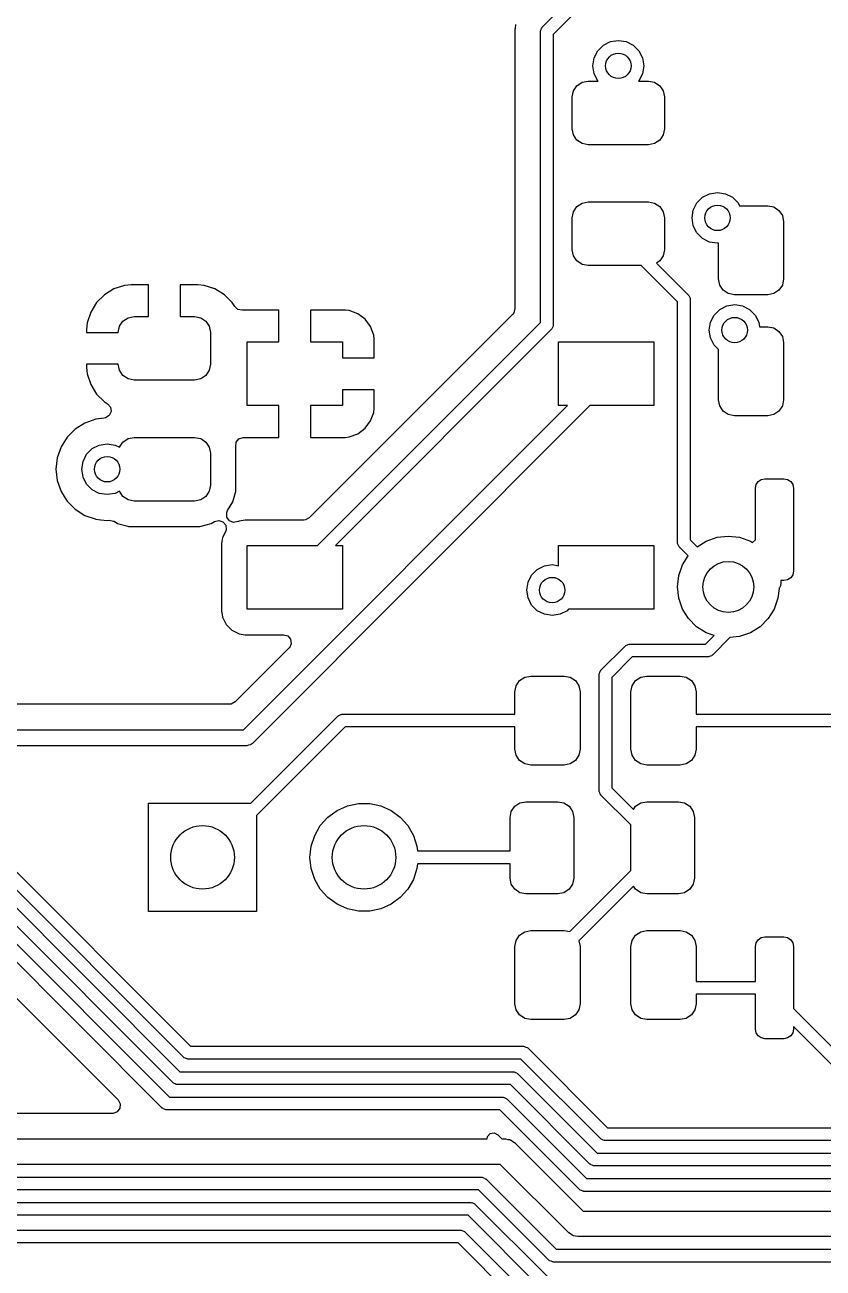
# Model space of a CAD drawing. Extents: x 0.71 to 7.56, y -5.16 to -0.79.
# Drawn here: x 3.378 to 3.873, y -2.38 to -1.611 of the extents above; entities that cross this region are included whole.
import ezdxf

# ---------------------------------------------------------------- set-up
doc = ezdxf.new("R2010")
doc.units = 0
doc.header["$MEASUREMENT"] = 0
doc.layers.add('BLACK', color=7, linetype='CONTINUOUS')

msp = doc.modelspace()

# ---------------------------------------------------------------- linework, layer by layer
at = {"layer": 'BLACK', "linetype": 'CONTINUOUS'}
for p, q in [((3.69859, -1.61238), (3.73186, -1.57911)), ((3.73628, -1.58583), (3.70531, -1.61679)), ((3.68167, -1.61454), (3.68152, -1.61658)), ((3.68176, -1.61314), (3.68167, -1.61375)), ((3.68167, -1.61375), (3.68167, -1.61437)), ((3.68167, -1.61437), (3.68167, -1.61454)), ((3.68178, -1.61296), (3.68176, -1.61314)), ((3.68193, -1.61093), (3.68178, -1.61296)), ((3.68199, -1.61075), (3.68193, -1.61093)), ((3.68193, -1.61093), (3.68193, -1.61093)), ((3.69744, -1.61516), (3.69754, -1.61486)), ((3.69744, -1.79502), (3.69744, -1.61516)), ((3.69749, -1.61454), (3.69791, -1.61372)), ((3.69754, -1.61486), (3.69749, -1.61454)), ((3.69791, -1.61372), (3.69819, -1.61285)), ((3.69819, -1.61285), (3.69845, -1.61266)), ((3.69845, -1.61266), (3.69859, -1.61238)), ((3.68152, -1.61658), (3.68152, -1.61658)), ((3.68152, -1.61658), (3.68156, -1.61677)), ((3.68156, -1.61677), (3.68167, -1.6178)), ((3.68167, -1.6178), (3.68167, -1.78647)), ((3.70531, -1.61679), (3.70531, -1.79665)), ((3.73641, -1.62348), (3.7408, -1.62124)), ((3.7408, -1.62124), (3.74567, -1.62047)), ((3.74567, -1.62047), (3.75054, -1.62124)), ((3.75054, -1.62124), (3.75493, -1.62348)), ((3.73069, -1.63135), (3.73293, -1.62696)), ((3.73293, -1.62696), (3.73641, -1.62348)), ((3.75493, -1.62348), (3.75841, -1.62696)), ((3.75841, -1.62696), (3.76065, -1.63135)), ((3.72992, -1.63622), (3.73069, -1.63135)), ((3.73069, -1.64109), (3.72992, -1.63622)), ((3.76065, -1.63135), (3.76142, -1.63622)), ((3.76142, -1.63622), (3.76065, -1.64109)), ((3.7232, -1.64642), (3.72697, -1.64567)), ((3.72697, -1.64567), (3.73312, -1.64567)), ((3.73293, -1.64548), (3.73069, -1.64109)), ((3.73312, -1.64567), (3.73293, -1.64548)), ((3.75841, -1.64548), (3.75822, -1.64567)), ((3.75822, -1.64567), (3.76437, -1.64567)), ((3.76065, -1.64109), (3.75841, -1.64548)), ((3.76437, -1.64567), (3.76814, -1.64642)), ((3.71713, -1.65551), (3.71788, -1.65175)), ((3.71788, -1.65175), (3.72001, -1.64855)), ((3.72001, -1.64855), (3.7232, -1.64642)), ((3.76814, -1.64642), (3.77133, -1.64855)), ((3.77133, -1.64855), (3.77346, -1.65175)), ((3.77346, -1.65175), (3.77421, -1.65551)), ((3.71713, -1.6752), (3.71713, -1.65551)), ((3.77421, -1.65551), (3.77421, -1.6752)), ((3.71788, -1.67896), (3.71713, -1.6752)), ((3.77421, -1.6752), (3.77346, -1.67896)), ((3.72001, -1.68216), (3.71788, -1.67896)), ((3.7232, -1.68429), (3.72001, -1.68216)), ((3.72697, -1.68504), (3.7232, -1.68429)), ((3.76814, -1.68429), (3.76437, -1.68504)), ((3.77133, -1.68216), (3.76814, -1.68429)), ((3.77346, -1.67896), (3.77133, -1.68216)), ((3.76437, -1.68504), (3.72697, -1.68504)), ((3.79783, -1.71757), (3.80222, -1.71534)), ((3.80222, -1.71534), (3.80709, -1.71457)), ((3.80709, -1.71457), (3.81195, -1.71534)), ((3.81195, -1.71534), (3.81634, -1.71757)), ((3.72001, -1.72336), (3.7232, -1.72122)), ((3.7232, -1.72122), (3.72697, -1.72047)), ((3.72697, -1.72047), (3.76437, -1.72047)), ((3.76437, -1.72047), (3.76814, -1.72122)), ((3.76814, -1.72122), (3.77133, -1.72336)), ((3.79211, -1.72545), (3.79435, -1.72106)), ((3.79435, -1.72106), (3.79783, -1.71757)), ((3.81634, -1.71757), (3.81983, -1.72106)), ((3.81983, -1.72106), (3.82073, -1.72283)), ((3.82073, -1.72283), (3.83819, -1.72283)), ((3.83819, -1.72283), (3.84196, -1.72358)), ((3.71713, -1.73031), (3.71788, -1.72655)), ((3.71713, -1.75), (3.71713, -1.73031)), ((3.71788, -1.72655), (3.72001, -1.72336)), ((3.77133, -1.72336), (3.77346, -1.72655)), ((3.77346, -1.72655), (3.77421, -1.73031)), ((3.77421, -1.73031), (3.77421, -1.75)), ((3.79134, -1.73031), (3.79211, -1.72545)), ((3.79211, -1.73518), (3.79134, -1.73031)), ((3.84196, -1.72358), (3.84515, -1.72572)), ((3.84515, -1.72572), (3.84728, -1.72891)), ((3.84728, -1.72891), (3.84803, -1.73268)), ((3.79435, -1.73957), (3.79211, -1.73518)), ((3.84803, -1.73268), (3.84803, -1.76811)), ((3.79783, -1.74306), (3.79435, -1.73957)), ((3.80222, -1.74529), (3.79783, -1.74306)), ((3.80709, -1.74606), (3.80222, -1.74529)), ((3.80768, -1.74597), (3.80709, -1.74606)), ((3.80768, -1.76811), (3.80768, -1.74597)), ((3.71788, -1.75377), (3.71713, -1.75)), ((3.72001, -1.75696), (3.71788, -1.75377)), ((3.77346, -1.75377), (3.77133, -1.75696)), ((3.77421, -1.75), (3.77346, -1.75377)), ((3.7232, -1.75909), (3.72001, -1.75696)), ((3.72697, -1.75984), (3.7232, -1.75909)), ((3.75979, -1.75984), (3.72697, -1.75984)), ((3.78228, -1.78234), (3.75979, -1.75984)), ((3.77133, -1.75696), (3.76936, -1.75828)), ((3.76936, -1.75828), (3.789, -1.77792)), ((3.80843, -1.77188), (3.80768, -1.76811)), ((3.84803, -1.76811), (3.84728, -1.77188)), ((3.4333, -1.77424), (3.42743, -1.77786)), ((3.43985, -1.77207), (3.4333, -1.77424)), ((3.4333, -1.77424), (3.4333, -1.77424)), ((3.4439, -1.77165), (3.43985, -1.77207)), ((3.45472, -1.77165), (3.4439, -1.77165)), ((3.4439, -1.77165), (3.4439, -1.77165)), ((3.45472, -1.79134), (3.45472, -1.77165)), ((3.48524, -1.77165), (3.47441, -1.77165)), ((3.47441, -1.77165), (3.47441, -1.79134)), ((3.48928, -1.77207), (3.48524, -1.77165)), ((3.49583, -1.77424), (3.48928, -1.77207)), ((3.48928, -1.77207), (3.48928, -1.77207)), ((3.50171, -1.77786), (3.49583, -1.77424)), ((3.49583, -1.77424), (3.49583, -1.77424)), ((3.81056, -1.77507), (3.80843, -1.77188)), ((3.81375, -1.7772), (3.81056, -1.77507)), ((3.84515, -1.77507), (3.84196, -1.7772)), ((3.84728, -1.77188), (3.84515, -1.77507)), ((3.42255, -1.78274), (3.41892, -1.78862)), ((3.42743, -1.77786), (3.42255, -1.78274)), ((3.50659, -1.78274), (3.50171, -1.77786)), ((3.50812, -1.78523), (3.50659, -1.78274)), ((3.78228, -1.9311), (3.78228, -1.78234)), ((3.789, -1.77792), (3.78915, -1.77821)), ((3.78915, -1.77821), (3.78941, -1.77839)), ((3.78941, -1.77839), (3.78969, -1.77927)), ((3.78969, -1.77927), (3.79011, -1.78009)), ((3.79011, -1.78009), (3.79006, -1.78041)), ((3.79006, -1.78041), (3.79016, -1.78071)), ((3.79016, -1.78071), (3.79016, -1.92947)), ((3.81285, -1.78477), (3.81772, -1.784)), ((3.81752, -1.77795), (3.81375, -1.7772)), ((3.83819, -1.77795), (3.81752, -1.77795)), ((3.81772, -1.784), (3.82258, -1.78477)), ((3.84196, -1.7772), (3.83819, -1.77795)), ((3.41892, -1.78862), (3.41675, -1.79517)), ((3.41892, -1.78862), (3.41892, -1.78862)), ((3.43891, -1.79422), (3.4421, -1.79209)), ((3.4421, -1.79209), (3.44587, -1.79134)), ((3.44587, -1.79134), (3.45472, -1.79134)), ((3.47441, -1.79134), (3.48327, -1.79134)), ((3.48327, -1.79134), (3.48703, -1.79209)), ((3.48703, -1.79209), (3.49023, -1.79422)), ((3.51009, -1.78703), (3.50812, -1.78523)), ((3.5128, -1.78752), (3.51009, -1.78703)), ((3.51386, -1.7874), (3.5128, -1.78752)), ((3.51387, -1.7874), (3.51386, -1.7874)), ((3.53543, -1.7874), (3.51387, -1.7874)), ((3.53543, -1.80709), (3.53543, -1.7874)), ((3.68024, -1.78992), (3.55429, -1.91587)), ((3.57669, -1.7874), (3.55512, -1.7874)), ((3.55512, -1.7874), (3.55512, -1.80709)), ((3.57903, -1.78765), (3.57669, -1.7874)), ((3.58433, -1.78963), (3.57903, -1.78765)), ((3.57903, -1.78765), (3.57903, -1.78765)), ((3.58887, -1.79302), (3.58433, -1.78963)), ((3.58433, -1.78963), (3.58433, -1.78963)), ((3.6809, -1.78911), (3.68024, -1.78992)), ((3.68167, -1.78647), (3.6809, -1.78911)), ((3.80274, -1.79489), (3.80498, -1.7905)), ((3.80498, -1.7905), (3.80846, -1.78701)), ((3.80846, -1.78701), (3.81285, -1.78477)), ((3.82258, -1.78477), (3.82697, -1.78701)), ((3.82697, -1.78701), (3.83046, -1.7905)), ((3.83046, -1.7905), (3.83269, -1.79489)), ((3.41675, -1.79517), (3.41634, -1.79921)), ((3.41634, -1.79921), (3.41634, -1.80118)), ((3.41675, -1.79517), (3.41675, -1.79517)), ((3.43602, -1.80118), (3.43677, -1.79741)), ((3.43677, -1.79741), (3.43891, -1.79422)), ((3.49023, -1.79422), (3.49236, -1.79741)), ((3.49236, -1.79741), (3.49311, -1.80118)), ((3.55939, -1.93307), (3.69744, -1.79502)), ((3.70416, -1.79944), (3.57053, -1.93307)), ((3.59226, -1.79756), (3.58887, -1.79302)), ((3.58887, -1.79302), (3.58887, -1.79302)), ((3.59424, -1.80286), (3.59226, -1.79756)), ((3.59226, -1.79756), (3.59226, -1.79756)), ((3.70431, -1.79915), (3.70416, -1.79944)), ((3.70456, -1.79897), (3.70431, -1.79915)), ((3.70485, -1.79809), (3.70456, -1.79897)), ((3.70527, -1.79727), (3.70485, -1.79809)), ((3.70531, -1.79665), (3.70522, -1.79696)), ((3.70522, -1.79696), (3.70527, -1.79727)), ((3.80197, -1.79975), (3.80274, -1.79489)), ((3.80274, -1.80462), (3.80197, -1.79975)), ((3.83269, -1.79489), (3.83313, -1.79764)), ((3.83313, -1.79764), (3.83819, -1.79764)), ((3.83819, -1.79764), (3.84196, -1.79839)), ((3.84196, -1.79839), (3.84515, -1.80052)), ((3.41634, -1.80118), (3.43602, -1.80118)), ((3.49311, -1.80118), (3.49311, -1.82087)), ((3.51575, -1.84646), (3.51575, -1.80709)), ((3.51575, -1.80709), (3.53543, -1.80709)), ((3.55512, -1.80709), (3.5748, -1.80709)), ((3.5748, -1.80709), (3.5748, -1.81693)), ((3.59449, -1.8052), (3.59424, -1.80286)), ((3.59424, -1.80286), (3.59424, -1.80286)), ((3.59449, -1.81693), (3.59449, -1.8052)), ((3.59449, -1.8052), (3.59449, -1.8052)), ((3.70866, -1.84646), (3.70866, -1.80709)), ((3.70866, -1.80709), (3.76772, -1.80709)), ((3.76772, -1.80709), (3.76772, -1.84646)), ((3.80498, -1.80901), (3.80274, -1.80462)), ((3.84515, -1.80052), (3.84728, -1.80371)), ((3.84728, -1.80371), (3.84803, -1.80748)), ((3.84803, -1.80748), (3.84803, -1.84291)), ((3.80768, -1.81171), (3.80498, -1.80901)), ((3.80768, -1.84291), (3.80768, -1.81171)), ((3.43602, -1.82087), (3.41634, -1.82087)), ((3.41634, -1.82087), (3.41634, -1.82283)), ((3.41634, -1.82283), (3.41675, -1.82688)), ((3.43677, -1.82463), (3.43602, -1.82087)), ((3.49311, -1.82087), (3.49236, -1.82463)), ((3.5748, -1.81693), (3.59449, -1.81693)), ((3.41675, -1.82688), (3.41892, -1.83343)), ((3.43891, -1.82783), (3.43677, -1.82463)), ((3.4421, -1.82996), (3.43891, -1.82783)), ((3.44587, -1.83071), (3.4421, -1.82996)), ((3.48327, -1.83071), (3.44587, -1.83071)), ((3.48703, -1.82996), (3.48327, -1.83071)), ((3.49023, -1.82783), (3.48703, -1.82996)), ((3.49236, -1.82463), (3.49023, -1.82783)), ((3.41892, -1.83343), (3.41892, -1.83343)), ((3.41892, -1.83343), (3.42255, -1.8393)), ((3.59449, -1.83661), (3.5748, -1.83661)), ((3.5748, -1.83661), (3.5748, -1.84646)), ((3.59449, -1.84834), (3.59449, -1.83661)), ((3.42255, -1.8393), (3.42743, -1.84419)), ((3.42743, -1.84419), (3.42743, -1.84419)), ((3.42743, -1.84419), (3.42926, -1.84532)), ((3.42926, -1.84532), (3.4311, -1.84736)), ((3.80843, -1.84668), (3.80768, -1.84291)), ((3.84803, -1.84291), (3.84728, -1.84668)), ((3.43045, -1.8526), (3.42816, -1.85413)), ((3.43154, -1.85008), (3.43045, -1.8526)), ((3.4311, -1.84736), (3.43154, -1.85008)), ((3.51351, -2.04705), (3.7141, -1.84646)), ((3.53543, -1.84646), (3.51575, -1.84646)), ((3.72802, -1.84646), (3.51903, -2.05545)), ((3.53543, -1.86614), (3.53543, -1.84646)), ((3.5748, -1.84646), (3.55512, -1.84646)), ((3.55512, -1.84646), (3.55512, -1.86614)), ((3.59226, -1.85599), (3.59424, -1.85068)), ((3.59424, -1.85068), (3.59449, -1.84834)), ((3.59424, -1.85068), (3.59424, -1.85068)), ((3.59449, -1.84834), (3.59449, -1.84834)), ((3.7141, -1.84646), (3.70866, -1.84646)), ((3.76772, -1.84646), (3.72802, -1.84646)), ((3.81056, -1.84987), (3.80843, -1.84668)), ((3.81375, -1.85201), (3.81056, -1.84987)), ((3.81752, -1.85276), (3.81375, -1.85201)), ((3.83819, -1.85276), (3.81752, -1.85276)), ((3.84196, -1.85201), (3.83819, -1.85276)), ((3.84515, -1.84987), (3.84196, -1.85201)), ((3.84728, -1.84668), (3.84515, -1.84987)), ((3.40936, -1.86103), (3.40434, -1.86605)), ((3.41537, -1.85725), (3.40936, -1.86103)), ((3.42208, -1.85491), (3.41537, -1.85725)), ((3.42725, -1.85432), (3.42208, -1.85491)), ((3.42208, -1.85491), (3.42208, -1.85491)), ((3.42816, -1.85413), (3.42725, -1.85432)), ((3.58433, -1.86391), (3.58887, -1.86052)), ((3.58887, -1.86052), (3.59226, -1.85599)), ((3.58887, -1.86052), (3.58887, -1.86052)), ((3.59226, -1.85599), (3.59226, -1.85599)), ((3.40434, -1.86605), (3.40056, -1.87207)), ((3.43677, -1.87222), (3.43891, -1.86902)), ((3.43891, -1.86902), (3.4421, -1.86689)), ((3.4421, -1.86689), (3.44587, -1.86614)), ((3.44587, -1.86614), (3.48327, -1.86614)), ((3.48327, -1.86614), (3.48703, -1.86689)), ((3.48703, -1.86689), (3.49023, -1.86902)), ((3.49023, -1.86902), (3.49236, -1.87222)), ((3.50877, -1.87169), (3.50904, -1.86916)), ((3.50904, -1.86916), (3.51076, -1.86701)), ((3.51076, -1.86701), (3.51337, -1.86614)), ((3.51337, -1.86614), (3.51382, -1.86614)), ((3.51382, -1.86614), (3.51387, -1.86614)), ((3.51387, -1.86614), (3.53543, -1.86614)), ((3.55512, -1.86614), (3.57669, -1.86614)), ((3.57669, -1.86614), (3.57903, -1.86589)), ((3.57669, -1.86614), (3.57669, -1.86614)), ((3.57903, -1.86589), (3.58433, -1.86391)), ((3.57903, -1.86589), (3.57903, -1.86589)), ((3.58433, -1.86391), (3.58433, -1.86391)), ((3.11101, -1.8732), (3.48072, -2.24291)), ((3.40056, -1.87207), (3.39821, -1.87877)), ((3.41416, -1.88096), (3.41639, -1.87657)), ((3.41639, -1.87657), (3.41988, -1.87309)), ((3.41988, -1.87309), (3.42427, -1.87085)), ((3.42427, -1.87085), (3.42913, -1.87008)), ((3.42913, -1.87008), (3.434, -1.87085)), ((3.434, -1.87085), (3.43676, -1.87226)), ((3.43676, -1.87226), (3.43677, -1.87222)), ((3.49236, -1.87222), (3.49311, -1.87598)), ((3.49311, -1.87598), (3.49311, -1.89567)), ((3.50874, -1.8717), (3.50877, -1.87169)), ((3.50876, -1.87186), (3.50874, -1.8717)), ((3.50875, -1.87189), (3.50876, -1.87186)), ((3.50876, -1.87195), (3.50875, -1.87189)), ((3.50888, -1.8734), (3.50876, -1.87195)), ((3.50888, -1.89826), (3.50888, -1.8734)), ((3.47631, -2.24963), (3.1066, -1.87992)), ((3.39821, -1.87877), (3.39742, -1.88583)), ((3.39821, -1.87877), (3.39821, -1.87877)), ((3.41339, -1.88583), (3.41416, -1.88096)), ((3.39742, -1.88583), (3.39742, -1.88583)), ((3.39742, -1.88583), (3.39821, -1.89288)), ((3.41416, -1.89069), (3.41339, -1.88583)), ((3.41639, -1.89508), (3.41416, -1.89069)), ((3.83224, -1.89346), (3.83416, -1.89218)), ((3.83416, -1.89218), (3.83642, -1.89173)), ((3.83642, -1.89173), (3.84823, -1.89173)), ((3.84823, -1.89173), (3.85049, -1.89218)), ((3.85049, -1.89218), (3.8524, -1.89346)), ((3.39821, -1.89288), (3.39821, -1.89288)), ((3.39821, -1.89288), (3.40056, -1.89959)), ((3.40056, -1.89959), (3.40321, -1.9038)), ((3.41988, -1.89857), (3.41639, -1.89508)), ((3.42427, -1.9008), (3.41988, -1.89857)), ((3.43676, -1.8994), (3.434, -1.9008)), ((3.43677, -1.89944), (3.43676, -1.8994)), ((3.43891, -1.90263), (3.43677, -1.89944)), ((3.49236, -1.89944), (3.49023, -1.90263)), ((3.49311, -1.89567), (3.49236, -1.89944)), ((3.50858, -1.90033), (3.50876, -1.89971)), ((3.50876, -1.89971), (3.50888, -1.89826)), ((3.50876, -1.89971), (3.50876, -1.89971)), ((3.83051, -1.89764), (3.83096, -1.89538)), ((3.83051, -1.92947), (3.83051, -1.89764)), ((3.83096, -1.89538), (3.83224, -1.89346)), ((3.8524, -1.89346), (3.85368, -1.89538)), ((3.85368, -1.89538), (3.85413, -1.89764)), ((3.85413, -1.89764), (3.85413, -1.94882)), ((3.40321, -1.9038), (3.40434, -1.9056)), ((3.40434, -1.9056), (3.40936, -1.91062)), ((3.42913, -1.90157), (3.42427, -1.9008)), ((3.434, -1.9008), (3.42913, -1.90157)), ((3.4421, -1.90476), (3.43891, -1.90263)), ((3.44587, -1.90551), (3.4421, -1.90476)), ((3.48327, -1.90551), (3.44587, -1.90551)), ((3.48703, -1.90476), (3.48327, -1.90551)), ((3.49023, -1.90263), (3.48703, -1.90476)), ((3.50372, -1.9114), (3.50696, -1.90592)), ((3.50696, -1.90592), (3.50858, -1.90033)), ((3.40936, -1.91062), (3.41537, -1.9144)), ((3.41537, -1.9144), (3.42173, -1.91663)), ((3.50318, -1.91271), (3.50372, -1.9114)), ((3.5033, -1.91546), (3.50318, -1.91271)), ((3.50489, -1.91771), (3.5033, -1.91546)), ((3.42173, -1.91663), (3.42208, -1.91675)), ((3.42208, -1.91675), (3.42208, -1.91675)), ((3.42208, -1.91675), (3.4252, -1.9171)), ((3.4252, -1.9171), (3.42913, -1.91754)), ((3.42913, -1.91754), (3.43037, -1.9174)), ((3.43037, -1.9174), (3.43308, -1.91788)), ((3.43308, -1.91788), (3.4334, -1.91805)), ((3.4334, -1.91805), (3.43561, -1.91936)), ((3.43561, -1.91936), (3.43561, -1.91936)), ((3.43561, -1.91936), (3.43561, -1.91936)), ((3.43561, -1.91936), (3.44183, -1.92117)), ((3.44183, -1.92117), (3.44183, -1.92117)), ((3.44183, -1.92117), (3.44183, -1.92117)), ((3.44183, -1.92117), (3.44231, -1.9212)), ((3.44231, -1.9212), (3.44328, -1.92128)), ((3.44328, -1.92128), (3.44328, -1.92128)), ((3.44328, -1.92128), (3.48585, -1.92128)), ((3.48585, -1.92128), (3.48658, -1.92122)), ((3.48658, -1.92122), (3.48731, -1.92117)), ((3.48731, -1.92117), (3.49352, -1.91936)), ((3.48731, -1.92117), (3.48731, -1.92117)), ((3.48731, -1.92117), (3.48731, -1.92117)), ((3.49352, -1.91936), (3.49554, -1.91816)), ((3.49352, -1.91936), (3.49352, -1.91936)), ((3.49352, -1.91936), (3.49352, -1.91936)), ((3.49554, -1.91816), (3.49821, -1.91749)), ((3.49821, -1.91749), (3.50082, -1.91836)), ((3.50082, -1.91836), (3.50254, -1.9205)), ((3.50254, -1.9205), (3.50283, -1.92324)), ((3.50743, -1.91874), (3.50489, -1.91771)), ((3.51014, -1.91823), (3.50743, -1.91874)), ((3.51027, -1.91816), (3.51014, -1.91823)), ((3.51081, -1.91789), (3.51027, -1.91816)), ((3.51088, -1.91788), (3.51081, -1.91789)), ((3.51451, -1.9173), (3.51088, -1.91788)), ((3.55084, -1.9173), (3.51451, -1.9173)), ((3.55188, -1.91719), (3.55084, -1.9173)), ((3.55429, -1.91587), (3.55188, -1.91719)), ((3.14622, -1.93068), (3.4742, -2.25866)), ((3.50057, -1.92814), (3.49998, -1.93183)), ((3.50238, -1.92458), (3.50057, -1.92814)), ((3.50057, -1.92814), (3.50057, -1.92814)), ((3.50283, -1.92324), (3.50238, -1.92458)), ((3.79016, -1.92947), (3.7945, -1.93381)), ((3.7945, -1.93381), (3.80011, -1.93028)), ((3.80011, -1.93028), (3.80677, -1.92796)), ((3.80677, -1.92796), (3.81378, -1.92717)), ((3.81378, -1.92717), (3.82079, -1.92796)), ((3.82079, -1.92796), (3.82745, -1.93028)), ((3.82745, -1.93028), (3.82883, -1.93115)), ((3.82883, -1.93115), (3.83051, -1.92947)), ((3.46979, -2.26538), (3.14181, -1.9374)), ((3.49998, -1.93183), (3.49998, -1.97368)), ((3.51575, -1.97244), (3.51575, -1.93307)), ((3.51575, -1.93307), (3.55939, -1.93307)), ((3.57053, -1.93307), (3.5748, -1.93307)), ((3.5748, -1.93307), (3.5748, -1.97244)), ((3.70866, -1.94551), (3.70866, -1.93307)), ((3.70866, -1.93307), (3.76772, -1.93307)), ((3.76772, -1.93307), (3.76772, -1.97244)), ((3.78238, -1.9314), (3.78228, -1.9311)), ((3.78233, -1.93172), (3.78238, -1.9314)), ((3.78275, -1.93254), (3.78233, -1.93172)), ((3.78304, -1.93342), (3.78275, -1.93254)), ((3.78329, -1.9336), (3.78304, -1.93342)), ((3.78344, -1.93389), (3.78329, -1.9336)), ((3.78893, -1.93938), (3.78344, -1.93389)), ((3.69547, -1.94789), (3.69986, -1.94565)), ((3.69986, -1.94565), (3.70472, -1.94488)), ((3.70472, -1.94488), (3.70866, -1.94551)), ((3.78307, -1.95165), (3.7854, -1.945)), ((3.7854, -1.945), (3.78893, -1.93938)), ((3.46326, -2.28113), (3.13528, -1.95315)), ((3.1397, -1.94643), (3.46768, -2.27441)), ((3.68975, -1.95576), (3.69198, -1.95137)), ((3.69198, -1.95137), (3.69547, -1.94789)), ((3.78228, -1.95866), (3.78307, -1.95165)), ((3.8524, -1.95299), (3.85049, -1.95427)), ((3.85368, -1.95108), (3.8524, -1.95299)), ((3.85413, -1.94882), (3.85368, -1.95108)), ((3.68898, -1.96063), (3.68975, -1.95576)), ((3.68975, -1.9655), (3.68898, -1.96063)), ((3.78307, -1.96567), (3.78228, -1.95866)), ((3.84518, -1.95954), (3.84449, -1.96567)), ((3.84525, -1.95939), (3.84518, -1.95954)), ((3.84551, -1.9592), (3.84525, -1.95939)), ((3.84579, -1.95833), (3.84551, -1.9592)), ((3.84621, -1.95751), (3.84579, -1.95833)), ((3.84626, -1.95689), (3.84616, -1.95719)), ((3.84616, -1.95719), (3.84621, -1.95751)), ((3.84823, -1.95472), (3.84626, -1.95472)), ((3.84626, -1.95472), (3.84626, -1.95689)), ((3.85049, -1.95427), (3.84823, -1.95472)), ((3.69198, -1.96989), (3.68975, -1.9655)), ((3.7854, -1.97233), (3.78307, -1.96567)), ((3.84449, -1.96567), (3.84216, -1.97233)), ((3.49998, -1.97368), (3.50032, -1.97581)), ((3.50032, -1.97581), (3.50057, -1.97737)), ((3.5748, -1.97244), (3.51575, -1.97244)), ((3.69547, -1.97337), (3.69198, -1.96989)), ((3.69986, -1.97561), (3.69547, -1.97337)), ((3.70472, -1.97638), (3.69986, -1.97561)), ((3.70959, -1.97561), (3.70472, -1.97638)), ((3.71398, -1.97337), (3.70959, -1.97561)), ((3.71491, -1.97244), (3.71398, -1.97337)), ((3.76772, -1.97244), (3.71491, -1.97244)), ((3.78915, -1.9783), (3.7854, -1.97233)), ((3.84216, -1.97233), (3.8384, -1.9783)), ((3.50057, -1.97737), (3.50283, -1.98182)), ((3.50283, -1.98182), (3.50283, -1.98182)), ((3.50283, -1.98182), (3.50283, -1.98182)), ((3.50283, -1.98182), (3.50636, -1.98536)), ((3.79414, -1.98329), (3.78915, -1.9783)), ((3.80011, -1.98704), (3.79414, -1.98329)), ((3.83342, -1.98329), (3.82745, -1.98704)), ((3.8384, -1.9783), (3.83342, -1.98329)), ((3.50636, -1.98536), (3.50636, -1.98536)), ((3.50636, -1.98536), (3.50636, -1.98536)), ((3.50636, -1.98536), (3.51051, -1.98747)), ((3.51051, -1.98747), (3.51081, -1.98762)), ((3.51081, -1.98762), (3.51451, -1.98821)), ((3.51451, -1.98821), (3.51451, -1.98821)), ((3.51451, -1.98821), (3.53827, -1.98821)), ((3.53827, -1.98821), (3.54091, -1.98898)), ((3.54091, -1.98898), (3.54271, -1.99106)), ((3.54271, -1.99106), (3.5431, -1.99379)), ((3.79955, -1.99409), (3.80492, -1.98872)), ((3.80492, -1.98872), (3.80011, -1.98704)), ((3.81473, -1.99005), (3.80396, -2.00082)), ((3.82079, -1.98937), (3.81473, -1.99005)), ((3.82745, -1.98704), (3.82079, -1.98937)), ((3.54172, -1.99654), (3.50841, -2.02985)), ((3.54196, -1.99629), (3.54172, -1.99654)), ((3.5431, -1.99379), (3.54196, -1.99629)), ((3.73491, -2.01024), (3.7499, -1.99525)), ((3.7499, -1.99525), (3.75019, -1.9951)), ((3.75019, -1.9951), (3.75037, -1.99485)), ((3.75037, -1.99485), (3.75125, -1.99456)), ((3.75125, -1.99456), (3.75207, -1.99414)), ((3.75207, -1.99414), (3.75239, -1.99419)), ((3.75239, -1.99419), (3.75269, -1.99409)), ((3.75269, -1.99409), (3.79955, -1.99409)), ((3.75432, -2.00197), (3.74163, -2.01465)), ((3.80118, -2.00197), (3.75432, -2.00197)), ((3.80148, -2.00187), (3.80118, -2.00197)), ((3.8018, -2.00192), (3.80148, -2.00187)), ((3.80262, -2.0015), (3.8018, -2.00192)), ((3.8035, -2.00122), (3.80262, -2.0015)), ((3.80368, -2.00096), (3.8035, -2.00122)), ((3.80396, -2.00082), (3.80368, -2.00096)), ((3.68448, -2.01666), (3.68767, -2.01453)), ((3.68767, -2.01453), (3.69144, -2.01378)), ((3.69144, -2.01378), (3.71211, -2.01378)), ((3.71211, -2.01378), (3.71587, -2.01453)), ((3.71587, -2.01453), (3.71907, -2.01666)), ((3.73376, -2.01302), (3.73386, -2.01272)), ((3.73376, -2.08465), (3.73376, -2.01302)), ((3.73381, -2.01241), (3.73423, -2.01158)), ((3.73386, -2.01272), (3.73381, -2.01241)), ((3.73423, -2.01158), (3.73451, -2.01071)), ((3.73451, -2.01071), (3.73477, -2.01052)), ((3.73477, -2.01052), (3.73491, -2.01024)), ((3.74163, -2.01465), (3.74163, -2.08301)), ((3.75633, -2.01666), (3.75952, -2.01453)), ((3.75952, -2.01453), (3.76329, -2.01378)), ((3.76329, -2.01378), (3.78396, -2.01378)), ((3.78396, -2.01378), (3.78772, -2.01453)), ((3.78772, -2.01453), (3.79092, -2.01666)), ((3.68159, -2.02362), (3.68234, -2.01986)), ((3.68234, -2.01986), (3.68448, -2.01666)), ((3.71907, -2.01666), (3.7212, -2.01986)), ((3.7212, -2.01986), (3.72195, -2.02362)), ((3.75344, -2.02362), (3.75419, -2.01986)), ((3.75419, -2.01986), (3.75633, -2.01666)), ((3.79092, -2.01666), (3.79305, -2.01986)), ((3.79305, -2.01986), (3.7938, -2.02362)), ((3.50841, -2.02985), (3.506, -2.03117)), ((3.68159, -2.0374), (3.68159, -2.02362)), ((3.72195, -2.02362), (3.72195, -2.05906)), ((3.75344, -2.05906), (3.75344, -2.02362)), ((3.7938, -2.02362), (3.7938, -2.0374)), ((3.50496, -2.03128), (3.31847, -2.03128)), ((3.506, -2.03117), (3.50496, -2.03128)), ((3.51805, -2.09252), (3.57202, -2.03855)), ((3.57202, -2.03855), (3.5723, -2.03841)), ((3.5723, -2.03841), (3.57249, -2.03815)), ((3.57249, -2.03815), (3.57337, -2.03787)), ((3.57337, -2.03787), (3.57419, -2.03745)), ((3.57419, -2.03745), (3.5745, -2.0375)), ((3.5745, -2.0375), (3.5748, -2.0374)), ((3.5748, -2.0374), (3.68159, -2.0374)), ((3.7938, -2.0374), (3.88813, -2.0374)), ((3.57643, -2.04528), (3.52165, -2.10006)), ((3.68159, -2.04528), (3.57643, -2.04528)), ((3.68159, -2.05906), (3.68159, -2.04528)), ((3.88976, -2.04528), (3.7938, -2.04528)), ((3.7938, -2.04528), (3.7938, -2.05906)), ((3.30991, -2.04705), (3.51351, -2.04705)), ((3.51555, -2.05689), (3.30787, -2.05689)), ((3.51672, -2.05655), (3.51555, -2.05689)), ((3.51791, -2.05629), (3.51672, -2.05655)), ((3.51811, -2.05614), (3.51791, -2.05629)), ((3.51821, -2.05611), (3.51811, -2.05614)), ((3.51833, -2.05597), (3.51821, -2.05611)), ((3.51903, -2.05545), (3.51833, -2.05597)), ((3.68234, -2.06282), (3.68159, -2.05906)), ((3.72195, -2.05906), (3.7212, -2.06282)), ((3.75419, -2.06282), (3.75344, -2.05906)), ((3.7938, -2.05906), (3.79305, -2.06282)), ((3.68448, -2.06601), (3.68234, -2.06282)), ((3.68767, -2.06815), (3.68448, -2.06601)), ((3.69144, -2.0689), (3.68767, -2.06815)), ((3.71211, -2.0689), (3.69144, -2.0689)), ((3.71587, -2.06815), (3.71211, -2.0689)), ((3.71907, -2.06601), (3.71587, -2.06815)), ((3.7212, -2.06282), (3.71907, -2.06601)), ((3.75633, -2.06601), (3.75419, -2.06282)), ((3.75952, -2.06815), (3.75633, -2.06601)), ((3.76329, -2.0689), (3.75952, -2.06815)), ((3.78396, -2.0689), (3.76329, -2.0689)), ((3.78772, -2.06815), (3.78396, -2.0689)), ((3.79092, -2.06601), (3.78772, -2.06815)), ((3.79305, -2.06282), (3.79092, -2.06601)), ((3.73386, -2.08495), (3.73376, -2.08465)), ((3.74163, -2.08301), (3.75501, -2.09639)), ((3.68152, -2.09442), (3.68472, -2.09228)), ((3.68472, -2.09228), (3.68848, -2.09154)), ((3.68848, -2.09154), (3.70817, -2.09154)), ((3.70817, -2.09154), (3.71194, -2.09228)), ((3.71194, -2.09228), (3.71513, -2.09442)), ((3.73381, -2.08526), (3.73386, -2.08495)), ((3.73423, -2.08608), (3.73381, -2.08526)), ((3.73451, -2.08696), (3.73423, -2.08608)), ((3.73477, -2.08715), (3.73451, -2.08696)), ((3.73491, -2.08743), (3.73477, -2.08715)), ((3.75344, -2.10596), (3.73491, -2.08743)), ((3.75633, -2.09442), (3.75952, -2.09228)), ((3.75952, -2.09228), (3.76329, -2.09154)), ((3.76329, -2.09154), (3.78297, -2.09154)), ((3.78297, -2.09154), (3.78674, -2.09228)), ((3.78674, -2.09228), (3.78993, -2.09442)), ((3.45472, -2.15945), (3.45472, -2.09252)), ((3.45472, -2.09252), (3.51805, -2.09252)), ((3.52165, -2.10006), (3.52165, -2.15945)), ((3.5658, -2.10112), (3.57146, -2.097)), ((3.57146, -2.097), (3.57785, -2.09416)), ((3.57785, -2.09416), (3.58469, -2.0927)), ((3.58469, -2.0927), (3.59169, -2.0927)), ((3.59169, -2.0927), (3.59853, -2.09416)), ((3.59853, -2.09416), (3.60492, -2.097)), ((3.60492, -2.097), (3.61058, -2.10112)), ((3.67864, -2.10138), (3.67939, -2.09761)), ((3.67939, -2.09761), (3.68152, -2.09442)), ((3.71513, -2.09442), (3.71726, -2.09761)), ((3.71726, -2.09761), (3.71801, -2.10138)), ((3.75501, -2.09639), (3.75633, -2.09442)), ((3.78993, -2.09442), (3.79207, -2.09761)), ((3.79207, -2.09761), (3.79281, -2.10138)), ((3.55762, -2.11237), (3.56112, -2.10631)), ((3.56112, -2.10631), (3.5658, -2.10112)), ((3.61058, -2.10112), (3.61526, -2.10631)), ((3.61526, -2.10631), (3.61876, -2.11237)), ((3.67864, -2.12205), (3.67864, -2.10138)), ((3.71801, -2.10138), (3.71801, -2.13878)), ((3.75344, -2.1342), (3.75344, -2.10596)), ((3.79281, -2.10138), (3.79281, -2.13878)), ((3.55546, -2.11903), (3.55762, -2.11237)), ((3.61876, -2.11237), (3.62092, -2.11903)), ((3.55472, -2.12598), (3.55546, -2.11903)), ((3.62092, -2.11903), (3.62124, -2.12205)), ((3.62124, -2.12205), (3.67864, -2.12205)), ((3.55546, -2.13294), (3.55472, -2.12598)), ((3.62124, -2.12992), (3.62092, -2.13294)), ((3.67864, -2.12992), (3.62124, -2.12992)), ((3.67864, -2.13878), (3.67864, -2.12992)), ((3.55762, -2.1396), (3.55546, -2.13294)), ((3.62092, -2.13294), (3.61876, -2.1396)), ((3.71567, -2.17197), (3.75344, -2.1342)), ((3.56112, -2.14565), (3.55762, -2.1396)), ((3.5658, -2.15085), (3.56112, -2.14565)), ((3.61526, -2.14565), (3.61058, -2.15085)), ((3.61876, -2.1396), (3.61526, -2.14565)), ((3.67939, -2.14255), (3.67864, -2.13878)), ((3.68152, -2.14574), (3.67939, -2.14255)), ((3.68472, -2.14787), (3.68152, -2.14574)), ((3.71513, -2.14574), (3.71194, -2.14787)), ((3.71726, -2.14255), (3.71513, -2.14574)), ((3.71801, -2.13878), (3.71726, -2.14255)), ((3.75501, -2.14377), (3.72124, -2.17754)), ((3.75633, -2.14574), (3.75501, -2.14377)), ((3.75952, -2.14787), (3.75633, -2.14574)), ((3.78993, -2.14574), (3.78674, -2.14787)), ((3.79207, -2.14255), (3.78993, -2.14574)), ((3.79281, -2.13878), (3.79207, -2.14255)), ((3.57146, -2.15497), (3.5658, -2.15085)), ((3.61058, -2.15085), (3.60492, -2.15497)), ((3.68848, -2.14862), (3.68472, -2.14787)), ((3.70817, -2.14862), (3.68848, -2.14862)), ((3.71194, -2.14787), (3.70817, -2.14862)), ((3.76329, -2.14862), (3.75952, -2.14787)), ((3.78297, -2.14862), (3.76329, -2.14862)), ((3.78674, -2.14787), (3.78297, -2.14862)), ((3.52165, -2.15945), (3.45472, -2.15945)), ((3.57785, -2.15781), (3.57146, -2.15497)), ((3.58469, -2.15927), (3.57785, -2.15781)), ((3.59169, -2.15927), (3.58469, -2.15927)), ((3.59853, -2.15781), (3.59169, -2.15927)), ((3.60492, -2.15497), (3.59853, -2.15781)), ((3.68234, -2.17734), (3.68448, -2.17414)), ((3.68448, -2.17414), (3.68767, -2.17201)), ((3.68767, -2.17201), (3.69144, -2.17126)), ((3.69144, -2.17126), (3.71211, -2.17126)), ((3.71211, -2.17126), (3.71567, -2.17197)), ((3.75419, -2.17734), (3.75633, -2.17414)), ((3.75633, -2.17414), (3.75952, -2.17201)), ((3.75952, -2.17201), (3.76329, -2.17126)), ((3.76329, -2.17126), (3.78396, -2.17126)), ((3.78396, -2.17126), (3.78772, -2.17201)), ((3.78772, -2.17201), (3.79092, -2.17414)), ((3.79092, -2.17414), (3.79305, -2.17734)), ((3.83096, -2.17884), (3.83224, -2.17693)), ((3.83224, -2.17693), (3.83416, -2.17565)), ((3.83416, -2.17565), (3.83642, -2.1752)), ((3.83642, -2.1752), (3.84823, -2.1752)), ((3.84823, -2.1752), (3.85049, -2.17565)), ((3.85049, -2.17565), (3.8524, -2.17693)), ((3.8524, -2.17693), (3.85368, -2.17884)), ((3.34045, -2.18062), (3.43593, -2.2761)), ((3.68159, -2.1811), (3.68234, -2.17734)), ((3.68159, -2.21654), (3.68159, -2.1811)), ((3.72124, -2.17754), (3.72195, -2.1811)), ((3.72195, -2.1811), (3.72195, -2.21654)), ((3.75344, -2.1811), (3.75419, -2.17734)), ((3.75344, -2.21654), (3.75344, -2.1811)), ((3.79305, -2.17734), (3.7938, -2.1811)), ((3.7938, -2.1811), (3.7938, -2.20276)), ((3.83051, -2.1811), (3.83096, -2.17884)), ((3.83051, -2.20276), (3.83051, -2.1811)), ((3.85368, -2.17884), (3.85413, -2.1811)), ((3.85413, -2.1811), (3.85413, -2.21949)), ((3.7938, -2.20276), (3.83051, -2.20276)), ((3.83051, -2.21063), (3.7938, -2.21063)), ((3.7938, -2.21063), (3.7938, -2.21654)), ((3.83051, -2.23228), (3.83051, -2.21063)), ((3.68234, -2.2203), (3.68159, -2.21654)), ((3.68448, -2.2235), (3.68234, -2.2203)), ((3.7212, -2.2203), (3.71907, -2.2235)), ((3.72195, -2.21654), (3.7212, -2.2203)), ((3.75419, -2.2203), (3.75344, -2.21654)), ((3.75633, -2.2235), (3.75419, -2.2203)), ((3.79305, -2.2203), (3.79092, -2.2235)), ((3.7938, -2.21654), (3.79305, -2.2203)), ((3.85413, -2.21949), (3.90079, -2.26614)), ((3.68767, -2.22563), (3.68448, -2.2235)), ((3.69144, -2.22638), (3.68767, -2.22563)), ((3.71211, -2.22638), (3.69144, -2.22638)), ((3.71587, -2.22563), (3.71211, -2.22638)), ((3.71907, -2.2235), (3.71587, -2.22563)), ((3.75952, -2.22563), (3.75633, -2.2235)), ((3.76329, -2.22638), (3.75952, -2.22563)), ((3.78396, -2.22638), (3.76329, -2.22638)), ((3.78772, -2.22563), (3.78396, -2.22638)), ((3.79092, -2.2235), (3.78772, -2.22563)), ((3.89637, -2.27286), (3.85413, -2.23062)), ((3.85413, -2.23062), (3.85413, -2.23228)), ((3.83096, -2.23454), (3.83051, -2.23228)), ((3.83224, -2.23646), (3.83096, -2.23454)), ((3.83416, -2.23774), (3.83224, -2.23646)), ((3.83642, -2.23819), (3.83416, -2.23774)), ((3.84823, -2.23819), (3.83642, -2.23819)), ((3.85049, -2.23774), (3.84823, -2.23819)), ((3.8524, -2.23646), (3.85049, -2.23774)), ((3.85368, -2.23454), (3.8524, -2.23646)), ((3.85413, -2.23228), (3.85368, -2.23454)), ((3.48072, -2.24291), (3.68701, -2.24291)), ((3.68701, -2.24291), (3.68731, -2.24301)), ((3.68731, -2.24301), (3.68762, -2.24296)), ((3.68762, -2.24296), (3.68845, -2.24338)), ((3.68845, -2.24338), (3.68932, -2.24367)), ((3.68932, -2.24367), (3.68951, -2.24392)), ((3.68951, -2.24392), (3.68979, -2.24407)), ((3.68979, -2.24407), (3.73901, -2.29329)), ((3.47659, -2.24978), (3.47631, -2.24963)), ((3.47678, -2.25004), (3.47659, -2.24978)), ((3.47766, -2.25032), (3.47678, -2.25004)), ((3.47848, -2.25074), (3.47766, -2.25032)), ((3.47879, -2.25069), (3.47848, -2.25074)), ((3.47909, -2.25079), (3.47879, -2.25069)), ((3.68538, -2.25079), (3.47909, -2.25079)), ((3.7346, -2.30001), (3.68538, -2.25079)), ((3.4742, -2.25866), (3.68048, -2.25866)), ((3.68048, -2.25866), (3.68079, -2.25876)), ((3.68079, -2.25876), (3.6811, -2.25871)), ((3.6811, -2.25871), (3.68192, -2.25913)), ((3.68192, -2.25913), (3.6828, -2.25941)), ((3.6828, -2.25941), (3.68299, -2.25967)), ((3.68299, -2.25967), (3.68327, -2.25981)), ((3.68327, -2.25981), (3.73249, -2.30904)), ((3.47007, -2.26553), (3.46979, -2.26538)), ((3.47026, -2.26578), (3.47007, -2.26553)), ((3.47113, -2.26607), (3.47026, -2.26578)), ((3.47195, -2.26649), (3.47113, -2.26607)), ((3.47227, -2.26644), (3.47195, -2.26649)), ((3.47257, -2.26654), (3.47227, -2.26644)), ((3.67885, -2.26654), (3.47257, -2.26654)), ((3.72807, -2.31576), (3.67885, -2.26654)), ((3.43593, -2.2761), (3.43725, -2.27851)), ((3.46768, -2.27441), (3.67396, -2.27441)), ((3.67396, -2.27441), (3.67426, -2.27451)), ((3.67426, -2.27451), (3.67458, -2.27446)), ((3.67458, -2.27446), (3.6754, -2.27488)), ((3.6754, -2.27488), (3.67628, -2.27516)), ((3.67628, -2.27516), (3.67646, -2.27542)), ((3.67646, -2.27542), (3.67675, -2.27556)), ((3.67675, -2.27556), (3.72597, -2.32478)), ((3.43248, -2.28443), (3.23876, -2.28443)), ((3.43283, -2.28442), (3.43248, -2.28443)), ((3.4354, -2.28346), (3.43283, -2.28442)), ((3.43705, -2.28125), (3.4354, -2.28346)), ((3.43725, -2.27851), (3.43705, -2.28125)), ((3.46355, -2.28127), (3.46326, -2.28113)), ((3.46373, -2.28153), (3.46355, -2.28127)), ((3.46461, -2.28182), (3.46373, -2.28153)), ((3.46543, -2.28224), (3.46461, -2.28182)), ((3.46574, -2.28219), (3.46543, -2.28224)), ((3.46605, -2.28228), (3.46574, -2.28219)), ((3.67233, -2.28228), (3.46605, -2.28228)), ((3.72155, -2.3315), (3.67233, -2.28228)), ((3.66441, -2.3002), (3.66466, -2.29861)), ((3.66466, -2.29861), (3.66638, -2.29689)), ((3.66638, -2.29689), (3.66879, -2.29651)), ((3.66879, -2.29651), (3.67095, -2.29761)), ((3.67095, -2.29761), (3.67354, -2.3002)), ((3.73488, -2.30015), (3.7346, -2.30001)), ((3.73901, -2.29329), (4.04285, -2.29329)), ((3.21811, -2.3002), (3.66441, -2.3002)), ((3.67354, -2.3002), (3.67585, -2.3002)), ((3.67585, -2.3002), (3.67714, -2.30049)), ((3.67714, -2.30049), (3.67845, -2.30064)), ((3.67845, -2.30064), (3.67883, -2.30088)), ((3.67883, -2.30088), (3.67926, -2.30098)), ((3.67926, -2.30098), (3.6803, -2.3018)), ((3.6803, -2.3018), (3.68142, -2.3025)), ((3.68142, -2.3025), (3.72379, -2.34488)), ((3.73507, -2.30041), (3.73488, -2.30015)), ((3.73594, -2.30069), (3.73507, -2.30041)), ((3.73677, -2.30111), (3.73594, -2.30069)), ((3.73708, -2.30106), (3.73677, -2.30111)), ((3.73738, -2.30116), (3.73708, -2.30106)), ((4.04449, -2.30116), (3.73738, -2.30116)), ((3.73249, -2.30904), (4.06667, -2.30904)), ((3.67259, -2.31594), (3.21024, -2.31594)), ((3.71496, -2.35832), (3.67259, -2.31594)), ((3.72836, -2.3159), (3.72807, -2.31576)), ((3.72854, -2.31616), (3.72836, -2.3159)), ((3.72942, -2.31644), (3.72854, -2.31616)), ((3.73024, -2.31686), (3.72942, -2.31644)), ((3.73056, -2.31681), (3.73024, -2.31686)), ((3.73086, -2.31691), (3.73056, -2.31681)), ((4.0683, -2.31691), (3.73086, -2.31691)), ((1.81505, -2.32382), (3.66075, -2.32382)), ((3.66075, -2.32382), (3.66106, -2.32392)), ((3.66106, -2.32392), (3.66137, -2.32387)), ((3.66137, -2.32387), (3.66219, -2.32429)), ((3.66219, -2.32429), (3.66307, -2.32457)), ((3.66307, -2.32457), (3.66325, -2.32483)), ((3.66325, -2.32483), (3.66354, -2.32497)), ((3.66354, -2.32497), (3.70707, -2.3685)), ((3.72597, -2.32478), (4.07319, -2.32478)), ((3.65912, -2.33169), (1.81668, -2.33169)), ((3.70265, -2.37522), (3.65912, -2.33169)), ((3.72183, -2.33165), (3.72155, -2.3315)), ((3.72202, -2.33191), (3.72183, -2.33165)), ((3.7229, -2.33219), (3.72202, -2.33191)), ((3.72372, -2.33261), (3.7229, -2.33219)), ((3.72403, -2.33256), (3.72372, -2.33261)), ((3.72434, -2.33266), (3.72403, -2.33256)), ((4.07482, -2.33266), (3.72434, -2.33266)), ((1.82435, -2.33957), (3.65423, -2.33957)), ((3.65423, -2.33957), (3.65453, -2.33967)), ((3.65453, -2.33967), (3.65485, -2.33962)), ((3.65485, -2.33962), (3.65567, -2.34003)), ((3.65567, -2.34003), (3.65654, -2.34032)), ((3.65654, -2.34032), (3.65673, -2.34058)), ((3.65673, -2.34058), (3.65701, -2.34072)), ((3.65701, -2.34072), (3.70173, -2.38543)), ((3.72379, -2.34488), (4.09204, -2.34488)), ((3.6526, -2.34744), (1.82714, -2.34744)), ((3.69731, -2.39215), (3.6526, -2.34744)), ((1.83228, -2.35669), (3.64803, -2.35669)), ((3.64803, -2.35669), (3.64833, -2.35679)), ((3.64833, -2.35679), (3.64865, -2.35674)), ((3.64865, -2.35674), (3.64947, -2.35716)), ((3.64947, -2.35716), (3.65035, -2.35744)), ((3.65035, -2.35744), (3.65053, -2.3577)), ((3.65053, -2.3577), (3.65082, -2.35785)), ((3.65082, -2.35785), (3.69415, -2.40118)), ((3.71608, -2.35903), (3.71496, -2.35832)), ((3.71712, -2.35985), (3.71608, -2.35903)), ((3.71755, -2.35995), (3.71712, -2.35985)), ((3.71793, -2.36019), (3.71755, -2.35995)), ((3.71924, -2.36034), (3.71793, -2.36019)), ((3.72053, -2.36063), (3.71924, -2.36034)), ((4.0953, -2.36063), (3.72053, -2.36063)), ((3.6464, -2.36457), (1.8348, -2.36457)), ((3.68974, -2.4079), (3.6464, -2.36457)), ((3.70707, -2.3685), (4.10579, -2.3685)), ((3.70294, -2.37537), (3.70265, -2.37522)), ((3.70312, -2.37563), (3.70294, -2.37537)), ((3.704, -2.37591), (3.70312, -2.37563)), ((3.70482, -2.37633), (3.704, -2.37591)), ((3.70514, -2.37628), (3.70482, -2.37633)), ((3.70544, -2.37638), (3.70514, -2.37628)), ((4.10416, -2.37638), (3.70544, -2.37638))]:
    msp.add_line(p, q, dxfattribs=at)
at = {"layer": 'BLACK'}
for centre, radius in [((3.74567, -1.63622), 0.007874), ((3.80709, -1.73031), 0.007874), ((3.81772, -1.79975), 0.007874), ((3.42913, -1.88583), 0.007874), ((3.81378, -1.95866), 0.015748), ((3.70472, -1.96063), 0.007874), ((3.48819, -2.12598), 0.019685), ((3.58819, -2.12598), 0.019685)]:
    msp.add_circle(centre, radius, dxfattribs=at)

doc.saveas('drawing.dxf')
